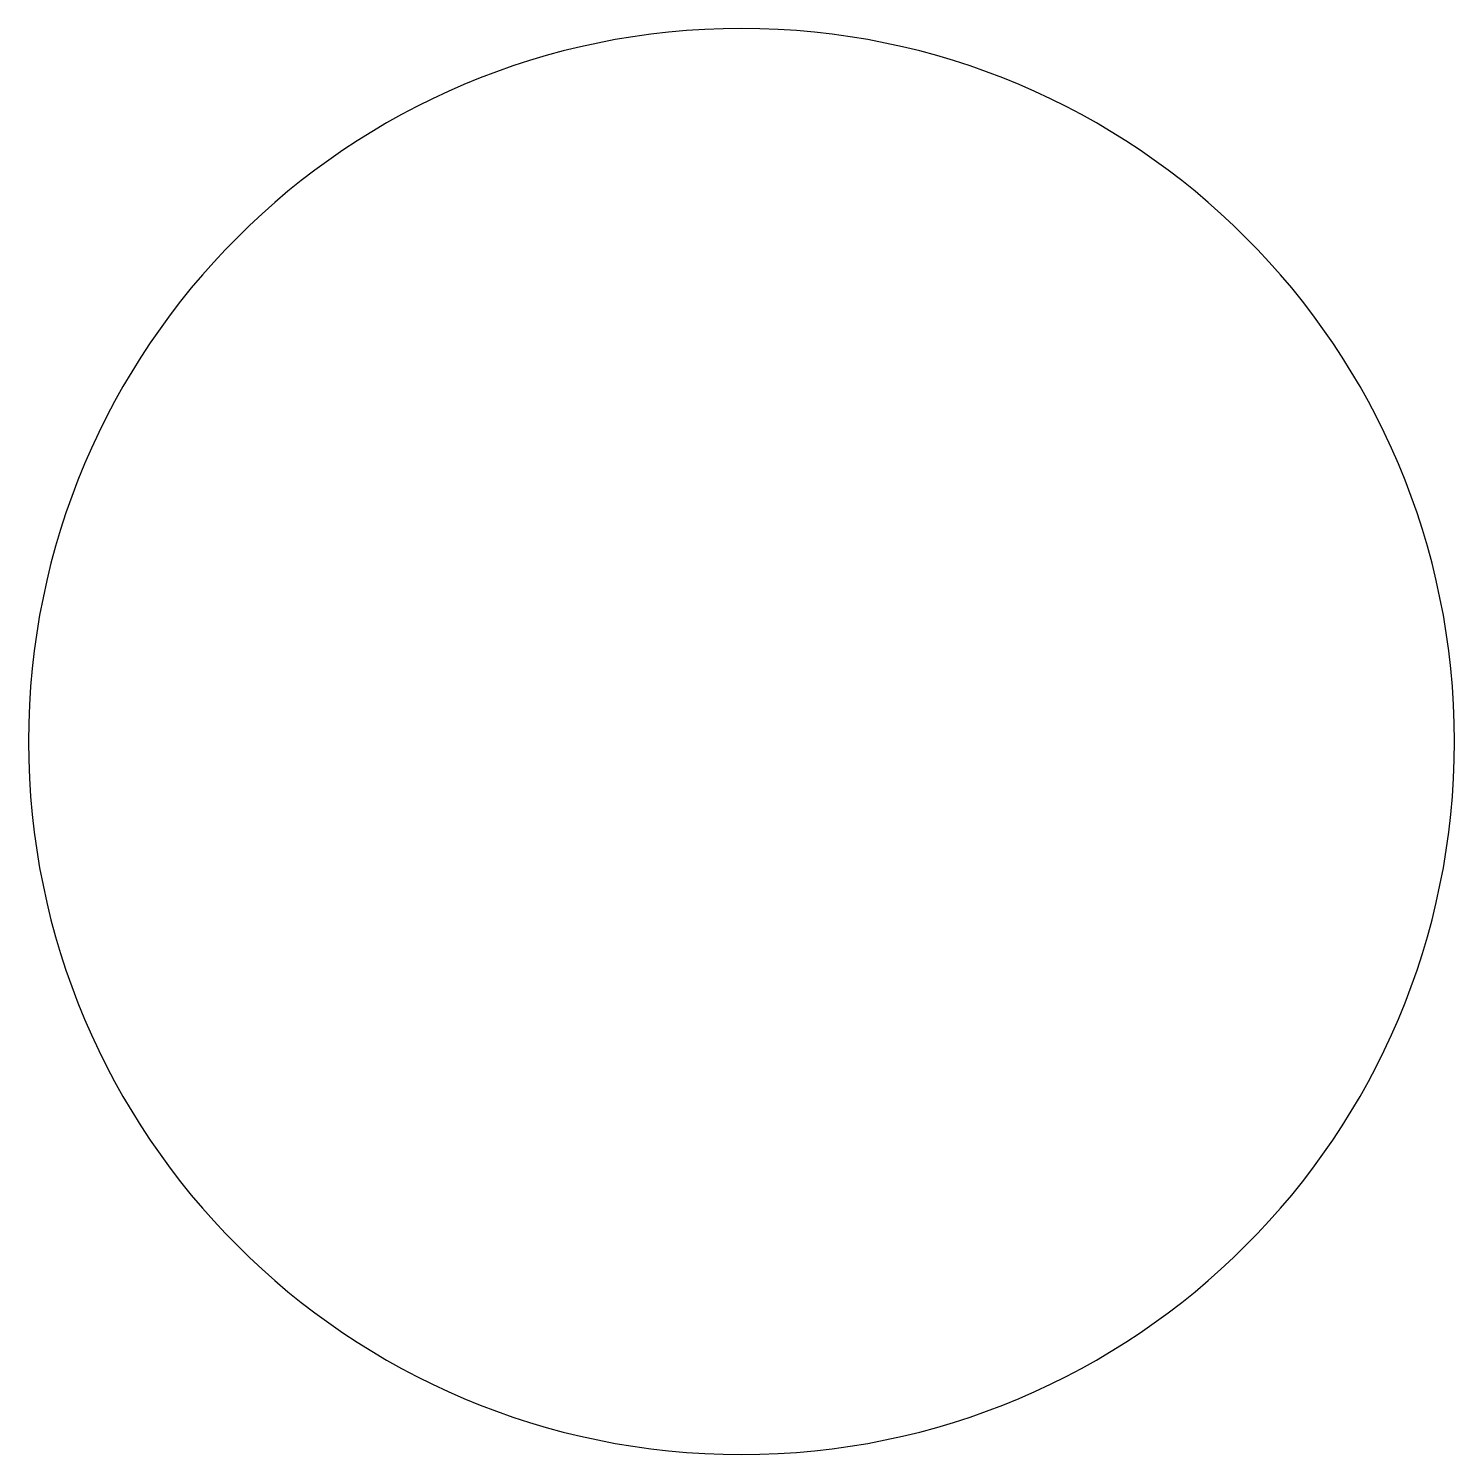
# Model space of a CAD drawing. Extents: x -0.86 to 0.86, y -0.86 to 0.86.
import ezdxf

# ---------------------------------------------------------------- set-up
doc = ezdxf.new("R2010")
doc.units = 0

msp = doc.modelspace()

# ---------------------------------------------------------------- linework, layer by layer
msp.add_lwpolyline([(0, 0.864, 1), (0, -0.864, 1)], format="xyb", close=True)

doc.saveas('drawing.dxf')
